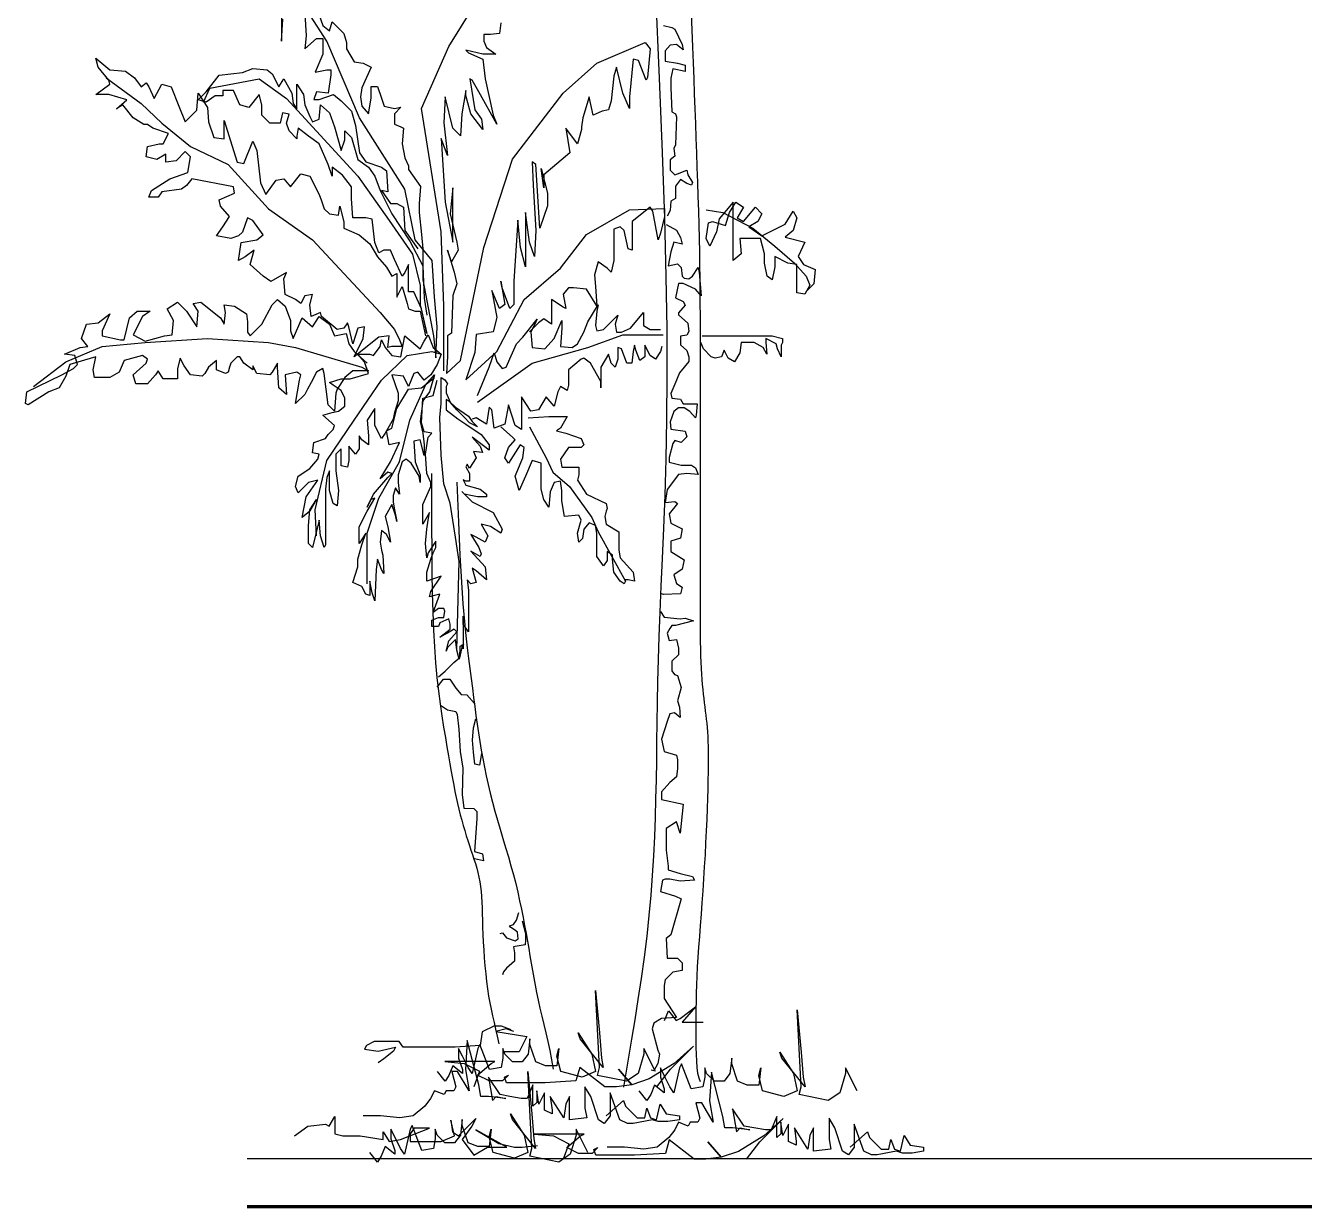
# Model space of a CAD drawing. Header units: metres. Extents: x -109 to 591, y -5 to 592.
# Drawn here: x 563.842 to 566.536, y 6.575 to 9.062 of the extents above; entities that cross this region are included whole.
import ezdxf

# ---------------------------------------------------------------- set-up
doc = ezdxf.new("R2010")
doc.units = ezdxf.units.M
doc.header["$LTSCALE"] = 0.03
doc.layers.add('ARBOLES', color=118, linetype='Continuous')
doc.layers.add('Muro', color=7, linetype='Continuous', lineweight=70)
doc.layers.add('Muro bajo', color=7, linetype='Continuous', lineweight=30)

# ---------------------------------------------------------------- blocks, each defined once
blk = doc.blocks.new('palm1')
at = {"layer": 'ARBOLES', "color": 33}
for points in [[(295.6852, 21.6349), (295.6767, 21.4363), (295.6699, 21.2619), (295.6647, 21.1081), (295.6611, 20.9718), (295.6591, 20.8494), (295.6586, 20.7382), (295.6594, 20.6369), (295.6611, 20.5445), (295.6636, 20.4602), (295.6666, 20.3831), (295.6697, 20.3123), (295.6728, 20.247), (295.6755, 20.1862), (295.6776, 20.1291), (295.6793, 20.0753), (295.6805, 20.0242), (295.6815, 19.9754), (295.6822, 19.9285), (295.6828, 19.8829), (295.6835, 19.8383), (295.6842, 19.7941), (295.6851, 19.7499), (295.6864, 19.7056), (295.688, 19.6611), (295.6902, 19.616), (295.693, 19.5703), (295.6965, 19.5239), (295.7008, 19.4765), (295.706, 19.4281), (295.7122, 19.3787), (295.7191, 19.3289), (295.7265, 19.2797), (295.7341, 19.2321), (295.7415, 19.1869), (295.7486, 19.1451), (295.755, 19.1076), (295.7605, 19.0752)], [(295.6016, 21.5883), (295.6001, 21.548), (295.5986, 21.5092), (295.5973, 21.4717), (295.5959, 21.4352), (295.5947, 21.3996), (295.5934, 21.3646), (295.5922, 21.33), (295.5909, 21.2956), (295.5897, 21.2613), (295.5885, 21.227), (295.5873, 21.193), (295.5862, 21.1592), (295.5852, 21.1259), (295.5843, 21.093), (295.5834, 21.0607), (295.5827, 21.029), (295.5822, 20.9981), (295.5818, 20.9678), (295.5815, 20.938), (295.5813, 20.9084), (295.5812, 20.879), (295.5811, 20.8497), (295.5811, 20.8201), (295.5811, 20.7903), (295.5811, 20.76), (295.5811, 20.7296), (295.5811, 20.6991), (295.5811, 20.6688), (295.5811, 20.6391), (295.5811, 20.61), (295.5811, 20.5818), (295.5811, 20.5548), (295.5811, 20.5291), (295.5811, 20.5046), (295.5811, 20.4811), (295.5811, 20.4585), (295.5811, 20.4366), (295.5811, 20.4152), (295.5811, 20.3941), (295.5811, 20.3733), (295.5811, 20.3524), (295.5811, 20.3316), (295.5811, 20.3109), (295.5811, 20.2903), (295.5811, 20.2698), (295.5811, 20.2495), (295.5811, 20.2295), (295.5811, 20.2097), (295.5811, 20.1903), (295.5811, 20.1712), (295.581, 20.1526), (295.5809, 20.1345), (295.5807, 20.117), (295.5804, 20.1003), (295.58, 20.0842), (295.5795, 20.0691), (295.5788, 20.0548), (295.578, 20.0414), (295.577, 20.0287), (295.576, 20.0168), (295.5749, 20.0054), (295.5737, 19.9946), (295.5725, 19.9842), (295.5713, 19.9742), (295.5701, 19.9646), (295.5689, 19.9551), (295.5677, 19.9457), (295.5666, 19.9362), (295.5656, 19.9266), (295.5646, 19.9167), (295.5638, 19.9065), (295.5631, 19.8957), (295.5626, 19.8844), (295.5622, 19.8722), (295.562, 19.8591), (295.5619, 19.8448), (295.562, 19.8293), (295.5622, 19.8123), (295.5626, 19.7936), (295.5631, 19.7731), (295.5638, 19.7507), (295.5646, 19.7266), (295.5656, 19.701), (295.5668, 19.6744), (295.5681, 19.6468), (295.5695, 19.6188), (295.5712, 19.5904), (295.5729, 19.5621), (295.5748, 19.5341), (295.5768, 19.5065), (295.5789, 19.4794), (295.5809, 19.453), (295.5828, 19.4273), (295.5847, 19.4025), (295.5863, 19.3787), (295.5877, 19.3561), (295.5887, 19.3346), (295.5895, 19.3141), (295.5901, 19.2946), (295.5905, 19.2757), (295.5908, 19.2574), (295.5909, 19.2395), (295.5909, 19.2217), (295.5909, 19.204), (295.5909, 19.1862), (295.5908, 19.1686), (295.5904, 19.1516), (295.5897, 19.1355), (295.5885, 19.1207), (295.5868, 19.1076), (295.5843, 19.0966), (295.5811, 19.0879)], [(295.6669, 21.5592), (295.6471, 21.5548), (295.6405, 21.5504), (295.6229, 21.5152), (295.6207, 21.502), (295.6361, 21.5152), (295.6515, 21.513), (295.6625, 21.4998), (295.6625, 21.4756), (295.6339, 21.4712), (295.6163, 21.4668), (295.6163, 21.4514), (295.6449, 21.458), (295.6471, 21.447), (295.6493, 21.4361), (295.6493, 21.4141), (295.6471, 21.3569), (295.6383, 21.3525), (295.6361, 21.3459), (295.6383, 21.2799), (295.6427, 21.2711), (295.6405, 21.2535), (295.6515, 21.2448), (295.6515, 21.2206), (295.6405, 21.2096), (295.6339, 21.2118), (295.6119, 21.2206), (295.6097, 21.2096), (295.5987, 21.192), (295.6009, 21.1854), (295.6119, 21.1898), (295.6273, 21.1986), (295.6383, 21.1832), (295.6383, 21.1546), (295.6493, 21.148), (295.6515, 21.126), (295.6581, 21.1128)], [(295.6603, 21.0937), (295.6361, 21.0805), (295.6273, 21.0629), (295.6229, 21.0475), (295.6427, 21.0519), (295.6493, 21.03), (295.6559, 20.997), (295.6339, 21.0014), (295.6251, 20.9926), (295.6229, 20.9728), (295.6185, 20.9684), (295.6075, 20.9662), (295.5987, 20.9728), (295.5855, 20.9926), (295.5833, 20.9816), (295.5789, 20.9266), (295.5921, 20.942), (295.6207, 20.9552), (295.6317, 20.9552), (295.6383, 20.9222), (295.6207, 20.9134), (295.6163, 20.9046), (295.6317, 20.887), (295.6317, 20.8826), (295.6097, 20.8628), (295.6075, 20.843), (295.6119, 20.8343), (295.6273, 20.8321), (295.6273, 20.8123), (295.6119, 20.7991), (295.6075, 20.7837), (295.6075, 20.7727), (295.6295, 20.7463), (295.6405, 20.7199), (295.6493, 20.6979), (295.6471, 20.6869), (295.6273, 20.6847), (295.6207, 20.6737), (295.6119, 20.6737), (295.5877, 20.6737), (295.5899, 20.6473), (295.5921, 20.6408), (295.6053, 20.6561), (295.6185, 20.6649), (295.6317, 20.6649), (295.6427, 20.6561), (295.6515, 20.632), (295.6493, 20.6144), (295.6163, 20.61), (295.6119, 20.5968), (295.6251, 20.5836), (295.6405, 20.588), (295.6449, 20.5814), (295.6537, 20.5484), (295.6537, 20.5374), (295.6251, 20.5308), (295.6009, 20.5308), (295.5921, 20.5242), (295.5855, 20.5088), (295.6119, 20.511), (295.6317, 20.5088), (295.6581, 20.4736), (295.6625, 20.4429), (295.6405, 20.4451), (295.6339, 20.4407), (295.6537, 20.4165), (295.6493, 20.3945), (295.6229, 20.3813), (295.6273, 20.3593), (295.6493, 20.3527), (295.6493, 20.3285), (295.6185, 20.3087), (295.6229, 20.2867), (295.6427, 20.2735), (295.6361, 20.2538), (295.6229, 20.245), (295.6273, 20.2296), (295.6669, 20.2274), (295.6713, 20.2296)], [(296.2095, 20.5106), (296.2095, 20.4467), (296.2094, 20.387), (296.2091, 20.3314), (296.2087, 20.2796), (296.2079, 20.2314), (296.2067, 20.1864), (296.2051, 20.1444), (296.2029, 20.1051), (296.2002, 20.0682), (296.197, 20.0338), (296.1933, 20.0016), (296.1894, 19.9716), (296.1854, 19.9436), (296.1813, 19.9176), (296.1773, 19.8935), (296.1735, 19.8712), (296.17, 19.8506), (296.1667, 19.8314), (296.1636, 19.8136), (296.1606, 19.797), (296.1577, 19.7814), (296.1549, 19.7666), (296.1519, 19.7524), (296.1489, 19.7387), (296.1458, 19.7254), (296.1425, 19.7124), (296.1391, 19.6996), (296.1357, 19.6872), (296.1321, 19.6751), (296.1285, 19.6633), (296.1248, 19.6518), (296.1211, 19.6406), (296.1175, 19.6297), (296.1138, 19.6191), (296.1103, 19.6085), (296.107, 19.5981), (296.1039, 19.5877), (296.1011, 19.5771), (296.0986, 19.5665), (296.0966, 19.5556), (296.095, 19.5444), (296.0937, 19.5328), (296.0928, 19.5207), (296.0921, 19.508), (296.0915, 19.4946), (296.0911, 19.4804), (296.0906, 19.4653), (296.09, 19.4493), (296.0893, 19.4322), (296.0885, 19.4144), (296.0874, 19.3959), (296.0861, 19.3772), (296.0846, 19.3585), (296.0829, 19.3399), (296.0809, 19.3219), (296.0786, 19.3046), (296.076, 19.2881), (296.0731, 19.2724), (296.07, 19.2571), (296.0667, 19.2419), (296.0633, 19.2265), (296.0597, 19.2106), (296.0561, 19.1939), (296.0524, 19.1762)], [(296.1506, 20.491), (296.1469, 20.397), (296.1432, 20.3197), (296.1396, 20.2566), (296.1361, 20.2057), (296.1326, 20.1647), (296.1292, 20.1312), (296.1259, 20.1031), (296.1228, 20.0781), (296.1198, 20.0543), (296.1169, 20.0312), (296.1141, 20.0088), (296.1113, 19.987), (296.1085, 19.9657), (296.1057, 19.9448), (296.1029, 19.9242), (296.0999, 19.9039), (296.0967, 19.8837), (296.0934, 19.8637), (296.0898, 19.8436), (296.0859, 19.8236), (296.0818, 19.8034), (296.0773, 19.7832), (296.0724, 19.7627), (296.0671, 19.742), (296.0614, 19.721), (296.0553, 19.6998), (296.049, 19.6784), (296.0426, 19.657), (296.0362, 19.6355), (296.0298, 19.6141), (296.0238, 19.5929), (296.018, 19.5719), (296.0127, 19.5512), (296.0079, 19.5309), (296.0034, 19.5109), (295.9992, 19.4912), (295.9954, 19.4719), (295.9918, 19.453), (295.9885, 19.4346), (295.9853, 19.4166), (295.9823, 19.399), (295.9794, 19.3818), (295.9765, 19.3647), (295.9735, 19.3478), (295.9705, 19.3308), (295.9672, 19.3137), (295.9637, 19.2962), (295.9599, 19.2784), (295.9558, 19.26), (295.9513, 19.2411), (295.9467, 19.2217), (295.942, 19.2018), (295.9374, 19.1814), (295.9329, 19.1605), (295.9287, 19.1392), (295.9248, 19.1173)], [(295.6736, 20.188), (295.6648, 20.1749), (295.6274, 20.1705), (295.6164, 20.1727), (295.5966, 20.1661), (295.6384, 20.1551), (295.6472, 20.1551), (295.6516, 20.1485), (295.6582, 20.1375), (295.6538, 20.1199), (295.6362, 20.1221), (295.6318, 20.1023), (295.6318, 20.0869), (295.6472, 20.0715), (295.6472, 20.0495), (295.6406, 20.0407), (295.634, 20.0385), (295.6252, 20.0099), (295.634, 19.9792), (295.6296, 19.9638), (295.6274, 19.9396), (295.6406, 19.9506), (295.6516, 19.9484), (295.6582, 19.9308), (295.6714, 19.889), (295.6648, 19.8604), (295.6362, 19.8516), (295.634, 19.8406), (295.634, 19.8208), (295.6362, 19.801), (295.6516, 19.7879), (295.6714, 19.7659), (295.6714, 19.7593), (295.6714, 19.7483), (295.6208, 19.7373), (295.6274, 19.6691), (295.6362, 19.6955), (295.6604, 19.6801), (295.6604, 19.6295), (295.656, 19.5922), (295.656, 19.5834), (295.6274, 19.5746), (295.5988, 19.568), (295.5944, 19.5592), (295.6274, 19.557), (295.6516, 19.5614), (295.6626, 19.5614), (295.6692, 19.5592), (295.6736, 19.5328), (295.6384, 19.5218), (295.6252, 19.5152), (295.6494, 19.4316), (295.6604, 19.4228), (295.6582, 19.3767), (295.634, 19.3767), (295.623, 19.3657), (295.623, 19.3481), (295.645, 19.3437), (295.6626, 19.3261), (295.6648, 19.3129), (295.6648, 19.2821), (295.6362, 19.2381), (295.6714, 19.2359), (295.689, 19.2249), (295.6934, 19.2117), (295.6802, 19.1612), (295.6758, 19.1524), (295.6802, 19.1304), (295.689, 19.1128), (295.6956, 19.115)], [(296.1932, 20.0353), (296.1779, 20.0483), (296.1578, 20.0683), (296.1436, 20.0801), (296.1425, 20.1072), (296.133, 20.1119)], [(296.1967, 20.0106), (296.1814, 20.0294), (296.1672, 20.0294), (296.1531, 20.0082), (296.1401, 19.9941), (296.1271, 19.9929), (296.1094, 19.9728)], [(296.1884, 19.9685), (296.1719, 19.9578), (296.1531, 19.9543), (296.1495, 19.9472), (296.146, 19.913), (296.1424, 19.86), (296.1365, 19.8211), (296.1377, 19.7598), (296.1342, 19.728), (296.1106, 19.7268), (296.1035, 19.7197), (296.1035, 19.7032), (296.1094, 19.6266), (296.0905, 19.6207), (296.0882, 19.6042), (296.1094, 19.6089)], [(296.0929, 19.8553), (296.0976, 19.8282), (296.1082, 19.8305), (296.1118, 19.8588), (296.1141, 19.8871), (296.1118, 19.9154), (296.1059, 19.9366)], [(295.9976, 19.4642), (295.9897, 19.4341), (295.9897, 19.4191), (295.9906, 19.4076), (296.0136, 19.4041), (296.018, 19.4032), (296.0153, 19.389), (296.0153, 19.3696), (296.0339, 19.3537), (296.041, 19.3448), (296.0436, 19.3378)], [(296.0489, 19.4341), (296.0436, 19.4359), (296.0374, 19.4279), (296.0339, 19.4244), (296.0136, 19.4173), (296.0065, 19.4218), (296.0082, 19.4377), (296.0153, 19.443), (296.0242, 19.4483), (296.0268, 19.4527), (296.018, 19.4554), (296.0109, 19.466), (296.0056, 19.4836)]]:
    blk.add_lwpolyline(points, dxfattribs=at)
at = {"layer": 'ARBOLES', "color": 104}
for points in [[(296.1811, 20.7512), (296.1811, 20.9031), (296.1872, 21.0762), (296.2328, 21.3647), (296.1689, 21.5105), (296.0839, 21.6472)], [(296.0474, 21.5652), (296.0504, 21.5409), (296.0717, 21.5379), (296.0869, 21.5379), (296.0869, 21.5227), (296.0808, 21.5075), (296.0595, 21.4923), (296.0899, 21.4923), (296.1294, 21.5014), (296.1234, 21.4953), (296.0899, 21.4802), (296.0839, 21.4346), (296.0656, 21.3496), (296.0565, 21.3283), (296.099, 21.4042), (296.1142, 21.4316), (296.1203, 21.4346), (296.1082, 21.3617), (296.093, 21.3404), (296.0899, 21.3162), (296.1173, 21.3526), (296.1294, 21.3951), (296.1294, 21.4073), (296.1386, 21.3526), (296.1416, 21.301), (296.1598, 21.3192), (296.1781, 21.3921), (296.1811, 21.3313), (296.172, 21.2554), (296.1872, 21.2949), (296.1781, 21.1461), (296.1598, 21.0519), (296.1598, 21.1157), (296.1598, 21.1795), (296.1659, 21.1187), (296.1507, 21.0519), (296.1477, 21.0337), (296.1629, 21.0064), (296.172, 21.0337), (296.1568, 20.9821), (296.1507, 20.9547), (296.1598, 20.9274), (296.1629, 20.8393), (296.172, 20.8332), (296.172, 20.7847), (296.175, 20.7452), (296.1416, 20.7755), (296.0869, 21.0398), (296.02, 21.2463), (295.9015, 21.4012), (295.8225, 21.471), (295.71, 21.5196), (295.6979, 21.5045), (295.704, 21.4376), (295.707, 21.4316), (295.7252, 21.4771), (295.7374, 21.4802), (295.7465, 21.3921), (295.7465, 21.3647), (295.7617, 21.4012), (295.7769, 21.4619), (295.783, 21.4407), (295.7891, 21.383), (295.7951, 21.3617), (295.8103, 21.3587), (295.8316, 21.3496), (295.8407, 21.3921), (295.8559, 21.3435), (295.859, 21.3222), (295.859, 21.3162), (295.8681, 21.2827), (295.8954, 21.3192), (295.8863, 21.2615), (295.9471, 21.2099), (295.9471, 21.1795), (295.9532, 21.225), (295.938, 21.1673), (295.938, 21.137), (295.9562, 21.0853), (295.9653, 21.2341), (295.9744, 21.2402), (295.9714, 21.1856), (295.9653, 21.0793), (295.9684, 21.0185), (295.9805, 21.0519), (295.9896, 21.1218), (295.9896, 21.061), (295.9896, 21.0064), (295.9896, 20.9942), (296.0018, 21.0398), (296.0079, 21.1036), (296.017, 20.9608), (296.017, 20.9213), (296.017, 20.9061), (296.0261, 20.897), (296.0443, 20.9456), (296.0474, 20.9608), (296.0383, 20.9061), (296.0504, 20.897), (296.0687, 20.9395), (296.0565, 20.8758), (296.0656, 20.8424), (296.1051, 20.8363), (296.1082, 20.7938), (296.1294, 20.73), (296.0565, 20.7968), (295.9927, 20.9183), (295.9076, 20.9912), (295.8468, 21.0701), (295.7465, 21.1278), (295.6645, 21.1309), (295.6645, 21.1127), (295.6736, 21.0732), (295.6796, 21.058), (295.6918, 21.1248), (295.6979, 21.1339), (295.7404, 21.1005), (295.7404, 21.058), (295.7404, 21.0337), (295.7495, 21.0367), (295.7587, 21.0793), (295.7678, 21.0884), (295.783, 21.0823), (295.783, 21.0094), (295.7891, 20.9821), (295.7982, 20.9912), (295.8194, 21.0064), (295.8286, 20.976), (295.8255, 20.9487), (295.8225, 20.9031), (295.8468, 20.9426), (295.8772, 20.9456), (295.8893, 20.9456), (295.9015, 20.9304), (295.8954, 20.897), (295.9015, 20.9001), (295.9289, 20.9183), (295.9289, 20.8727), (295.9289, 20.8606), (295.9471, 20.8727), (295.9592, 20.8636), (295.9805, 20.8424)]]:
    blk.add_lwpolyline(points, dxfattribs=at)
at = {"layer": 'ARBOLES', "color": 126}
for points in [[(296.4729, 21.5834), (296.4637, 21.5591), (296.4485, 21.547), (296.4425, 21.5682), (296.4151, 21.5409), (296.409, 21.5196), (296.409, 21.5045), (296.3908, 21.4741), (296.3695, 21.471), (296.3513, 21.4619), (296.3726, 21.4133), (296.3756, 21.3921), (296.3726, 21.3708), (296.3574, 21.3526), (296.3513, 21.389), (296.3513, 21.4164), (296.3361, 21.4164), (296.327, 21.389), (296.3209, 21.3708), (296.2966, 21.3647), (296.2814, 21.3678), (296.2966, 21.3526), (296.2966, 21.3283), (296.2814, 21.3222), (296.2753, 21.3192), (296.2784, 21.2827), (296.2723, 21.2493), (296.2632, 21.2311), (296.2632, 21.222), (296.2358, 21.1825), (296.2388, 21.143), (296.2388, 21.1218), (296.2328, 21.0701), (296.2297, 21.0367), (296.2297, 20.9638), (296.2054, 20.8332), (296.1993, 20.7816), (296.1963, 20.8545), (296.2024, 20.9244), (296.2085, 21.0094), (296.248, 21.058), (296.2723, 21.1764), (296.3786, 21.3435), (296.4546, 21.5227), (296.5002, 21.5925)], [(296.561, 21.5956), (296.561, 21.5227), (296.558, 21.5743)], [(296.5063, 21.5865), (296.5033, 21.5348), (296.5063, 21.5045), (296.4789, 21.5287), (296.4637, 21.5287), (296.4637, 21.4923), (296.482, 21.4498), (296.4546, 21.4559), (296.4455, 21.4559), (296.4455, 21.4437), (296.4516, 21.4012), (296.4789, 21.4042), (296.485, 21.386), (296.4729, 21.386), (296.4394, 21.3982), (296.4212, 21.383), (296.3969, 21.3587), (296.3878, 21.3253), (296.3786, 21.2615), (296.3635, 21.2402), (296.327, 21.2281), (296.3148, 21.219), (296.3118, 21.1704), (296.327, 21.1734), (296.3057, 21.143), (296.2905, 21.143), (296.2753, 21.1339), (296.2723, 21.0793), (296.2419, 21.0367)], [(297.1416, 20.7144), (297.0656, 20.7721), (296.9805, 20.8085), (296.8802, 20.8176), (296.7343, 20.8267), (296.5915, 20.8176), (296.5277, 20.8055), (296.3727, 20.7599), (296.3575, 20.7508), (296.3818, 20.7508), (296.3939, 20.7508), (296.4122, 20.7356), (296.4304, 20.7083), (296.4334, 20.6992), (296.4365, 20.6566), (296.4517, 20.6718), (296.4608, 20.7447), (296.4638, 20.7569), (296.479, 20.7478), (296.4912, 20.7235), (296.5003, 20.7083), (296.5064, 20.6961), (296.5277, 20.6749), (296.5185, 20.7295), (296.5155, 20.7417), (296.5246, 20.7478), (296.552, 20.7417), (296.5489, 20.6961), (296.5672, 20.7113), (296.5702, 20.7599), (296.5702, 20.769), (296.5824, 20.7478), (296.5884, 20.7417), (296.6188, 20.7447), (296.628, 20.7629), (296.628, 20.7538), (296.6492, 20.769), (296.6583, 20.7842), (296.6644, 20.7842), (296.6796, 20.769), (296.6827, 20.7599), (296.6857, 20.7478), (296.6918, 20.7447), (296.713, 20.7538), (296.713, 20.7751), (296.7313, 20.7599), (296.7404, 20.7447), (296.7465, 20.7387), (296.7738, 20.7417), (296.789, 20.7629), (296.7981, 20.7812), (296.8042, 20.7569), (296.8042, 20.7326), (296.8194, 20.7326), (296.8377, 20.7326), (296.8498, 20.7508), (296.8559, 20.7417), (296.8741, 20.7204), (296.9015, 20.7204), (296.9076, 20.7417), (296.8772, 20.769), (296.8741, 20.7781), (296.8863, 20.7872), (296.9288, 20.7751), (296.941, 20.7478), (296.9623, 20.7356), (296.9987, 20.7356), (297.0018, 20.7538), (296.9957, 20.7842), (297.0565, 20.766), (297.0656, 20.7387), (297.0808, 20.7113), (297.1051, 20.7022), (297.1537, 20.6718), (297.1598, 20.6749), (297.1568, 20.7022), (297.0747, 20.7417), (297.0474, 20.7569), (297.0382, 20.766), (297.0443, 20.7872), (297.0686, 20.7903), (297.0322, 20.8055), (297.0139, 20.8085), (297.0291, 20.8267), (297.017, 20.8601), (296.9896, 20.8632), (296.9623, 20.8844), (296.9805, 20.845), (296.9805, 20.8328), (296.9379, 20.8237), (296.9288, 20.8237), (296.9167, 20.8753), (296.8984, 20.8905), (296.868, 20.8905), (296.8863, 20.8784), (296.9076, 20.8358), (296.8802, 20.8207), (296.8346, 20.8328), (296.8164, 20.8358), (296.8133, 20.8692), (296.8285, 20.8966), (296.8042, 20.9118), (296.7829, 20.8905), (296.7586, 20.8541), (296.7556, 20.8905), (296.7678, 20.9087), (296.7495, 20.9118), (296.7039, 20.8753), (296.6948, 20.8601), (296.6918, 20.8875), (296.6948, 20.9057), (296.6705, 20.9027), (296.6431, 20.8844), (296.6401, 20.8662), (296.6401, 20.8419), (296.634, 20.8328), (296.6067, 20.8601), (296.5824, 20.9057), (296.5702, 20.9178), (296.552, 20.9027), (296.5398, 20.8692), (296.5398, 20.845), (296.5337, 20.8267), (296.5125, 20.8753), (296.4882, 20.8541), (296.473, 20.8784), (296.4486, 20.8601), (296.4365, 20.8328), (296.4091, 20.8389), (296.4031, 20.8146), (296.3909, 20.7964), (296.3605, 20.769)], [(295.9837, 20.6415), (295.935, 20.6445), (295.8925, 20.6445), (295.9077, 20.6172), (295.9168, 20.6111), (295.8955, 20.605), (295.8591, 20.5929), (295.853, 20.5777), (295.8591, 20.5716), (295.8894, 20.5716), (295.9077, 20.5443), (295.9046, 20.5261), (295.8651, 20.5261), (295.8651, 20.5078), (295.8682, 20.4957), (295.8469, 20.4623), (295.8013, 20.441), (295.7983, 20.4289), (295.8013, 20.4228), (295.8043, 20.4106), (295.8013, 20.3924), (295.7709, 20.3742), (295.7709, 20.3529), (295.7709, 20.3317), (295.7679, 20.3135), (295.7375, 20.28), (295.7344, 20.2588), (295.7496, 20.2618), (295.7588, 20.2618)]]:
    blk.add_lwpolyline(points, dxfattribs=at)
at = {"layer": 'ARBOLES', "color": 108}
for points in [[(296.9714, 21.4372), (296.8893, 21.3764), (296.8407, 21.3309), (296.7738, 21.2762), (296.6857, 21.2337), (296.5915, 21.1304), (296.4882, 21.0575), (296.3301, 20.8875), (296.2967, 20.848), (296.2845, 20.8237), (296.2785, 20.8085), (296.2906, 20.8085), (296.3028, 20.8085), (296.3119, 20.8055), (296.3088, 20.8328), (296.3332, 20.8298), (296.3909, 20.7842), (296.3696, 20.8267), (296.3666, 20.8541), (296.3818, 20.851), (296.3939, 20.8146), (296.4031, 20.8541), (296.4061, 20.8632), (296.4152, 20.851), (296.4304, 20.848), (296.4669, 20.8784), (296.4699, 20.8875), (296.4912, 20.8784), (296.4942, 20.9057), (296.4882, 20.93), (296.5064, 20.927), (296.5155, 20.9087), (296.5277, 20.9178), (296.552, 20.93), (296.555, 20.9664), (296.5489, 20.9816), (296.5854, 20.9604), (296.6036, 20.9725), (296.634, 20.9998), (296.6249, 21.0333), (296.6462, 21.0181), (296.6614, 21.009), (296.6553, 21.0515), (296.6188, 21.0575), (296.6036, 21.0697), (296.628, 21.1031), (296.6401, 21.1092), (296.6523, 21.0758), (296.6614, 21.0667), (296.6796, 21.0606), (296.713, 21.0667), (296.6979, 21.0879), (296.6827, 21.1122), (296.7039, 21.1365), (296.707, 21.1517), (296.6705, 21.1669), (296.6735, 21.1821), (296.7708, 21.2003), (296.7829, 21.1851), (296.7951, 21.176), (296.8407, 21.1699), (296.8498, 21.1578), (296.8711, 21.1578), (296.865, 21.173), (296.8225, 21.2003), (296.7799, 21.2155), (296.7738, 21.2519), (296.786, 21.2641), (296.8073, 21.2428), (296.8316, 21.2398), (296.8316, 21.258), (296.8528, 21.2459), (296.8772, 21.2519), (296.8741, 21.2762), (296.8468, 21.2823), (296.8377, 21.2823), (296.8255, 21.3066), (296.862, 21.3187), (296.8741, 21.3279), (296.8832, 21.3279), (296.9076, 21.343), (296.9319, 21.3734), (296.9471, 21.3643), (296.9227, 21.3856), (296.9653, 21.3977), (296.9957, 21.3977), (296.9623, 21.422), (296.9653, 21.4311), (296.9896, 21.4615), (296.9957, 21.4827), (296.9623, 21.4554), (296.9258, 21.4524), (296.9045, 21.4372), (296.8893, 21.4159), (296.8772, 21.425), (296.8711, 21.4159), (296.8589, 21.3886), (296.8407, 21.422), (296.8194, 21.4159), (296.8012, 21.3704), (296.786, 21.3339), (296.7586, 21.3613), (296.7556, 21.4007), (296.7343, 21.3673), (296.7313, 21.3339), (296.7191, 21.2975), (296.6948, 21.2944), (296.6948, 21.337), (296.6735, 21.2671), (296.6644, 21.2398), (296.6492, 21.2367), (296.628, 21.2884), (296.6188, 21.2671), (296.6097, 21.1912), (296.5976, 21.1638), (296.5732, 21.1973), (296.555, 21.2003), (296.5398, 21.1821), (296.5155, 21.2124), (296.4942, 21.2064), (296.473, 21.1638), (296.4669, 21.1487), (296.4608, 21.1304), (296.4486, 21.1183), (296.4274, 21.1153), (296.4243, 21.1365), (296.4152, 21.1001), (296.4152, 21.0849), (296.3787, 21.0697), (296.3544, 21.0484), (296.3362, 21.0181), (296.3149, 20.9938), (296.3028, 20.9725), (296.2906, 20.9786), (296.2906, 20.9239), (296.2785, 20.9482), (296.2663, 20.9087), (296.2633, 20.8966), (296.2481, 20.8905), (296.2359, 20.8905), (296.2237, 20.8328)], [(295.5672, 21.1278), (295.5277, 21.1218), (295.4578, 21.0853), (295.4061, 21.0428), (295.3605, 21.0033), (295.3332, 20.973), (295.3241, 20.9517), (295.3362, 20.9304), (295.3545, 20.9335), (295.3545, 21.0003), (295.3757, 21.0033), (295.4061, 21.0185), (295.4061, 20.9942), (295.4122, 20.9638), (295.4244, 20.973), (295.4304, 21.0033), (295.4304, 21.0246), (295.4396, 21.061), (295.4882, 21.061), (295.4851, 21.0246), (295.5034, 21.0094), (295.5034, 21.0853), (295.5034, 21.1461), (295.5368, 21.1066), (295.5429, 21.0762), (295.5581, 21.0428), (295.5672, 21.061), (295.5611, 21.0975), (295.552, 21.1005), (295.5216, 21.0914), (295.5125, 21.1218), (295.4973, 21.1461), (295.4791, 21.1339), (295.4943, 21.1096), (295.4791, 21.1005), (295.4517, 21.1339), (295.4365, 21.1187), (295.4456, 21.1005), (295.4669, 21.0884), (295.4365, 21.0671), (295.3818, 21.0944), (295.3636, 21.1248), (295.3545, 21.1096), (295.3636, 21.0793), (295.3818, 21.0641), (295.3362, 21.0519), (295.3514, 21.0185), (295.3393, 21.0003), (295.3119, 20.9881), (295.315, 20.9547), (295.3301, 20.9395)], [(296.1508, 20.098), (296.1447, 20.3046), (296.1538, 20.3623), (296.166, 20.4412), (296.1812, 20.4868), (296.1873, 20.5536), (296.1903, 20.6417), (296.1873, 20.6751), (296.1873, 20.7358), (296.1782, 20.7298), (296.1721, 20.7207), (296.1751, 20.7146), (296.1751, 20.6994), (296.166, 20.6781), (296.1538, 20.666), (296.1234, 20.6447), (296.1143, 20.6326), (296.1022, 20.6204), (296.1204, 20.6295), (296.1326, 20.6417), (296.1508, 20.6599), (296.166, 20.6781), (296.1751, 20.6842), (296.1751, 20.6599), (296.1478, 20.6387), (296.1295, 20.6265), (296.0931, 20.6022), (296.0748, 20.5779), (296.0748, 20.5658), (296.1143, 20.5961), (296.0961, 20.5749), (296.09, 20.5597), (296.1113, 20.5627), (296.1052, 20.5475), (296.1204, 20.5232), (296.1265, 20.5324), (296.1295, 20.5263), (296.1204, 20.5111), (296.1204, 20.4929), (296.1295, 20.4929), (296.1356, 20.4959), (296.1295, 20.4838), (296.0961, 20.4746), (296.0809, 20.4625), (296.0809, 20.4564), (296.1022, 20.4564), (296.1174, 20.4595), (296.1326, 20.4625), (296.1386, 20.4686), (296.1143, 20.4443), (296.0657, 20.42), (296.0444, 20.3805), (296.0475, 20.3714), (296.0718, 20.3866), (296.0931, 20.3926), (296.0779, 20.3653), (296.0839, 20.3501), (296.1052, 20.3623), (296.1174, 20.3683), (296.0991, 20.338), (296.0931, 20.3228), (296.0961, 20.3167), (296.1174, 20.3289), (296.0839, 20.2924), (296.0809, 20.262), (296.1052, 20.2833), (296.1143, 20.2894), (296.1052, 20.256), (296.1174, 20.2529), (296.1265, 20.262), (296.1234, 20.2378), (296.1234, 20.1861), (296.1234, 20.1649), (296.1234, 20.1406), (296.1356, 20.1586), (296.1356, 20.1768), (296.1356, 20.1434), (296.1356, 20.1009), (296.1387, 20.11), (296.1387, 20.1039), (296.1447, 20.0766), (296.1508, 20.0978), (296.1538, 20.1221), (296.1721, 20.1039), (296.1751, 20.0948), (296.169, 20.1191), (296.1508, 20.1403), (296.1569, 20.1464), (296.1721, 20.1373), (296.1903, 20.1282), (296.166, 20.1464), (296.166, 20.1586), (296.169, 20.1707), (296.1903, 20.1616), (296.1934, 20.1525), (296.2086, 20.1525), (296.2086, 20.1677), (296.1934, 20.1737), (296.1812, 20.1737), (296.1782, 20.1889), (296.1812, 20.195), (296.1934, 20.195), (296.2055, 20.1859), (296.1903, 20.2284), (296.2025, 20.2254), (296.2146, 20.2223), (296.2116, 20.2345), (296.1873, 20.2709), (296.2207, 20.2588), (296.2207, 20.28), (296.2116, 20.3104), (296.2055, 20.3256), (296.1994, 20.3378), (296.1994, 20.3529), (296.2177, 20.3256), (296.2207, 20.3135), (296.2237, 20.3469), (296.2207, 20.3803), (296.2177, 20.4015), (296.2146, 20.4198), (296.2298, 20.3924), (296.2298, 20.438), (296.2116, 20.4805), (296.2116, 20.4896), (296.2207, 20.5109), (296.2237, 20.5564), (296.2177, 20.5959), (296.2086, 20.605), (296.2268, 20.6081), (296.2329, 20.6293), (296.2298, 20.687), (296.2055, 20.6931), (296.1964, 20.7295)], [(295.6858, 19.1115), (295.7129, 19.1657), (295.7129, 19.1521), (295.7264, 19.107), (295.7535, 19.0889), (295.8212, 19.1025), (295.8167, 19.1205), (295.8258, 19.301), (295.8167, 19.2018), (295.8122, 19.1431), (295.8077, 19.1205), (295.8619, 19.1882), (295.8664, 19.2018), (295.8348, 19.1521), (295.8258, 19.1115), (295.8574, 19.098), (295.907, 19.1115), (295.9161, 19.1476), (295.9116, 19.1657), (295.9161, 19.125), (295.9432, 19.125), (295.9657, 19.1341), (295.9793, 19.1747), (295.9793, 19.1882), (295.9838, 19.1521), (295.9973, 19.1341), (296.0199, 19.1341), (296.038, 19.1521), (296.0425, 19.1657), (296.0425, 19.1431), (296.047, 19.1205), (296.0741, 19.116), (296.0967, 19.1747), (296.1012, 19.1657), (296.1148, 19.107), (296.1238, 19.1205), (296.1373, 19.1476), (296.1464, 19.1657), (296.1464, 19.1431), (296.1373, 19.116), (296.1373, 19.107), (296.1599, 19.125), (296.1689, 19.1025), (296.178, 19.0889), (296.196, 19.1115)], [(295.2135, 19.0663), (295.2406, 19.1204), (295.2406, 19.1069), (295.2542, 19.0618), (295.2813, 19.0437), (295.349, 19.0573), (295.3445, 19.0753), (295.3535, 19.2558), (295.3445, 19.1566), (295.34, 19.0979), (295.3355, 19.0753), (295.3897, 19.143), (295.3942, 19.1566), (295.3626, 19.1069), (295.3535, 19.0663), (295.3851, 19.0528), (295.4348, 19.0663), (295.4438, 19.1024), (295.4393, 19.1204), (295.4438, 19.0798), (295.4709, 19.0798), (295.4935, 19.0889), (295.5071, 19.1295), (295.5071, 19.143), (295.5116, 19.1069), (295.5251, 19.0889), (295.5477, 19.0889), (295.5658, 19.1069), (295.5703, 19.1204), (295.5703, 19.0979), (295.5748, 19.0753), (295.6019, 19.0708), (295.6245, 19.1295), (295.629, 19.1204), (295.6425, 19.0618), (295.6516, 19.0753), (295.6651, 19.1024), (295.6741, 19.1204), (295.6741, 19.0979), (295.6651, 19.0708), (295.6651, 19.0618), (295.6877, 19.0798), (295.6967, 19.0573), (295.7058, 19.0437), (295.7238, 19.0663)], [(295.8441, 18.9222), (295.8712, 18.9763), (295.8712, 18.9628), (295.8848, 18.9177), (295.9119, 18.8996), (295.9796, 18.9132), (295.9751, 18.9312), (295.9841, 19.1117), (295.9751, 19.0124), (295.9706, 18.9538), (295.966, 18.9312), (296.0202, 18.9989), (296.0247, 19.0124), (295.9931, 18.9628), (295.9841, 18.9222), (296.0157, 18.9086), (296.0654, 18.9222), (296.0744, 18.9583), (296.0699, 18.9763), (296.0744, 18.9357), (296.1015, 18.9357), (296.1241, 18.9447), (296.1376, 18.9854), (296.1376, 18.9989), (296.1422, 18.9628), (296.1557, 18.9447), (296.1783, 18.9447), (296.1963, 18.9628), (296.2009, 18.9763), (296.2009, 18.9538), (296.2054, 18.9312), (296.2325, 18.9267), (296.255, 18.9854), (296.2596, 18.9763), (296.2731, 18.9177), (296.2821, 18.9312), (296.2957, 18.9583), (296.3047, 18.9763), (296.3047, 18.9538), (296.2957, 18.9267), (296.2957, 18.9177), (296.3183, 18.9357), (296.3273, 18.9132), (296.3363, 18.8996), (296.3544, 18.9222)]]:
    blk.add_lwpolyline(points, dxfattribs=at)
at = {"layer": 'ARBOLES', "color": 72}
for points in [[(296.7434, 21.3795), (296.7282, 21.4129), (296.6128, 21.4342), (296.5489, 21.3886), (296.3818, 21.2064), (296.3088, 21.1031), (296.2541, 21.0241), (296.2359, 20.9512), (296.2359, 20.9057), (296.2207, 20.8389), (296.2329, 20.8966), (296.2511, 20.9361), (296.2633, 20.9361), (296.2633, 20.9877), (296.2633, 20.9998), (296.2724, 20.9816), (296.2785, 20.9725), (296.2967, 21.012), (296.3058, 21.0333), (296.321, 21.0333), (296.3332, 21.0272), (296.3423, 21.0515), (296.3484, 21.1061), (296.3635, 21.1092), (296.3939, 21.1092), (296.397, 21.1547), (296.397, 21.1821), (296.4183, 21.2094), (296.4426, 21.2276), (296.4426, 21.2064), (296.4517, 21.2337), (296.473, 21.2823), (296.4973, 21.3005), (296.5216, 21.3187), (296.5246, 21.3005), (296.5246, 21.2944), (296.5429, 21.3127), (296.5489, 21.3309), (296.5429, 21.3521), (296.5581, 21.3552), (296.5641, 21.3309), (296.5884, 21.3309), (296.6067, 21.3491), (296.6067, 21.3734), (296.6128, 21.3977), (296.6371, 21.3673), (296.6583, 21.3734), (296.6735, 21.4068), (296.6979, 21.4068), (296.6979, 21.3947), (296.7039, 21.3947), (296.7161, 21.3947), (296.7374, 21.3795), (296.7556, 21.3856), (296.7374, 21.4038), (296.707, 21.4433), (296.6523, 21.4493), (296.628, 21.4584), (296.5945, 21.4554), (296.5824, 21.4463), (296.5672, 21.4159), (296.555, 21.4342), (296.5368, 21.4007), (296.5337, 21.3764), (296.5246, 21.3643), (296.5246, 21.3947), (296.5246, 21.422), (296.5094, 21.3977), (296.5064, 21.3734), (296.4942, 21.3461), (296.4882, 21.3339), (296.473, 21.34), (296.4699, 21.3734), (296.4486, 21.3552), (296.4365, 21.3218), (296.4213, 21.2671), (296.4122, 21.2914), (296.4122, 21.3127), (296.397, 21.2975), (296.3818, 21.2459), (296.3575, 21.2276), (296.3423, 21.2064), (296.3301, 21.173), (296.3028, 21.1183), (296.2602, 21.0545), (296.2298, 20.9968), (296.2268, 20.9209), (296.2207, 20.8814)], [(296.3605, 20.2527), (296.3605, 20.3712), (296.3332, 20.4532), (296.2845, 20.5382), (296.2602, 20.6354), (296.2237, 20.7174), (296.2025, 20.7417), (296.2146, 20.7022), (296.2298, 20.6809), (296.2359, 20.6324), (296.2298, 20.605), (296.2268, 20.5777), (296.2268, 20.5534), (296.2359, 20.5898), (296.2511, 20.5868), (296.2481, 20.5382), (296.2359, 20.5078), (296.2359, 20.4896), (296.2389, 20.5048), (296.2572, 20.5352), (296.2693, 20.5443), (296.2785, 20.5382), (296.2876, 20.5078), (296.2876, 20.4896), (296.2845, 20.4623), (296.2936, 20.4775), (296.2997, 20.4592), (296.2997, 20.444), (296.2967, 20.4258), (296.2906, 20.3985), (296.2936, 20.4137), (296.3028, 20.438), (296.318, 20.4106), (296.3119, 20.3863), (296.3058, 20.3499), (296.3149, 20.3681), (296.3271, 20.3772), (296.3301, 20.3499), (296.3271, 20.3317), (296.324, 20.3195), (296.321, 20.277), (296.3271, 20.2861), (296.3362, 20.3104), (296.3392, 20.2861), (296.3423, 20.2132), (296.3484, 20.2315), (296.3544, 20.2588), (296.3544, 20.2254), (296.3635, 20.2284), (296.3727, 20.2466), (296.3939, 20.2557), (296.3818, 20.2922), (296.3818, 20.3104), (296.3727, 20.3438), (296.3635, 20.3712), (296.3635, 20.3712), (296.3787, 20.3469), (296.3787, 20.3863), (296.3605, 20.4228), (296.3423, 20.4532), (296.3514, 20.4501), (296.3605, 20.4319), (296.3453, 20.4623), (296.3119, 20.5018), (296.3028, 20.5109), (296.3119, 20.5139), (296.3301, 20.4987), (296.3058, 20.5382), (296.2845, 20.5838), (296.3088, 20.5777), (296.3149, 20.6111), (296.3028, 20.6172), (296.2906, 20.6627), (296.2633, 20.7083), (296.2329, 20.7113), (296.2025, 20.7356)], [(295.8008, 19.0077), (295.7601, 19.0438), (295.7556, 19.0303), (295.7285, 19.0032), (295.7195, 19.0032), (295.7105, 19.0032), (295.706, 19.0258), (295.6969, 19.0032), (295.6834, 18.9987), (295.6743, 19.0348), (295.6608, 19.0123), (295.6292, 19.0077), (295.6292, 18.9987), (295.6563, 18.9942), (295.6789, 18.9942), (295.6924, 18.9987), (295.7376, 18.9897), (295.7511, 18.9897), (295.7692, 18.9987), (295.7918, 19.0619), (295.7918, 19.0438), (295.7918, 19.0077), (295.8053, 18.9897), (295.8188, 18.9987), (295.8369, 19.0529), (295.8505, 19.0754), (295.8505, 19.0258), (295.8459, 19.0032), (295.8866, 18.9987), (295.8866, 19.0529), (295.8956, 19.0348), (295.9001, 19.0032), (295.9317, 19.0529), (295.9272, 19.0213), (295.9272, 19.0123), (295.9453, 19.0213), (295.9453, 19.0619), (295.9588, 19.0348), (295.9633, 19.0664), (295.9633, 19.0393), (295.9724, 19.0303), (295.9724, 19.08), (295.9859, 19.0484), (295.9995, 19.0484), (296.0266, 19.0529), (296.0491, 19.0574), (296.0762, 19.098), (296.0672, 19.0438), (296.0582, 19.0529), (296.0356, 19.0484), (296.0762, 19.0529), (296.0943, 19.0529), (296.0988, 19.08), (296.1259, 19.1837), (296.1304, 19.1161), (296.1214, 19.0664), (296.1485, 19.1115), (296.162, 19.1115), (296.153, 19.0754), (296.1575, 19.0664), (296.1756, 19.0664), (296.1801, 19.0574), (296.2027, 19.0664), (296.2117, 19.0484), (296.2253, 19.0303), (296.2523, 19.0077), (296.284, 19.0032), (296.3291, 19.0077), (296.3698, 19.0077)], [(295.2296, 18.9343), (295.189, 18.9704), (295.1844, 18.9568), (295.1573, 18.9298), (295.1483, 18.9298), (295.1393, 18.9298), (295.1348, 18.9523), (295.1257, 18.9298), (295.1122, 18.9253), (295.1032, 18.9614), (295.0896, 18.9388), (295.058, 18.9343), (295.058, 18.9253), (295.0851, 18.9207), (295.1077, 18.9207), (295.1212, 18.9253), (295.1664, 18.9162), (295.1799, 18.9162), (295.198, 18.9253), (295.2206, 18.9884), (295.2206, 18.9704), (295.2206, 18.9343), (295.2341, 18.9162), (295.2477, 18.9253), (295.2657, 18.9794), (295.2793, 19.002), (295.2793, 18.9523), (295.2747, 18.9298), (295.3154, 18.9253), (295.3154, 18.9794), (295.3244, 18.9614), (295.3289, 18.9298), (295.3605, 18.9794), (295.356, 18.9478), (295.356, 18.9388), (295.3741, 18.9478), (295.3741, 18.9884), (295.3876, 18.9614), (295.3922, 18.9929), (295.3922, 18.9659), (295.4012, 18.9568), (295.4012, 19.0065), (295.4147, 18.9749), (295.4283, 18.9749), (295.4554, 18.9794), (295.478, 18.9839), (295.505, 19.0245), (295.496, 18.9704), (295.487, 18.9794), (295.4644, 18.9749), (295.505, 18.9794), (295.5231, 18.9794), (295.5276, 19.0065), (295.5547, 19.1103), (295.5592, 19.0426), (295.5502, 18.9929), (295.5773, 19.0381), (295.5908, 19.0381), (295.5818, 19.002), (295.5863, 18.9929), (295.6044, 18.9929), (295.6089, 18.9839), (295.6315, 18.9929), (295.6405, 18.9749), (295.6541, 18.9568), (295.6812, 18.9343), (295.7128, 18.9298), (295.7579, 18.9343), (295.7986, 18.9343)]]:
    blk.add_lwpolyline(points, dxfattribs=at)
at = {"layer": 'ARBOLES', "color": 92}
for points in [[(296.1022, 20.6931), (296.0748, 20.7599), (296.0627, 20.7933), (296.0566, 20.7721), (296.0444, 20.7569), (296.0353, 20.7599), (296.0201, 20.7933), (296.011, 20.8146), (295.9958, 20.8298), (295.9624, 20.8723), (295.9654, 20.8662), (295.9776, 20.8419), (295.9745, 20.8055), (295.9441, 20.8024), (295.9229, 20.8267), (295.9046, 20.8692), (295.9046, 20.851), (295.9077, 20.8085), (295.8803, 20.8055), (295.8682, 20.8146), (295.853, 20.8419), (295.8439, 20.8662), (295.8195, 20.9057), (295.8226, 20.8905), (295.8256, 20.8571), (295.8226, 20.845), (295.8074, 20.848), (295.774, 20.8814), (295.78, 20.8601), (295.777, 20.8419), (295.7648, 20.8419), (295.7436, 20.851), (295.7132, 20.8875), (295.7132, 20.8753), (295.7132, 20.8571), (295.698, 20.848), (295.6737, 20.848)], [(295.5764, 20.8328), (295.4123, 20.8328), (295.388, 20.8267), (295.388, 20.8176), (295.391, 20.8115), (295.391, 20.8024), (295.391, 20.7842), (295.4001, 20.8024), (295.4032, 20.8146), (295.4275, 20.8267), (295.4275, 20.8176), (295.4245, 20.7903), (295.4336, 20.8055), (295.4548, 20.8176), (295.4609, 20.8176), (295.4761, 20.8176), (295.4852, 20.8176), (295.4883, 20.7933), (295.5004, 20.7721), (295.5156, 20.7812), (295.5247, 20.7994), (295.5308, 20.7842), (295.546, 20.7812), (295.5551, 20.7842), (295.5734, 20.8024), (295.5795, 20.8176)], [(296.1022, 20.6779), (295.9745, 20.769), (295.8439, 20.8055), (295.7618, 20.8358), (295.6676, 20.8358)], [(296.479, 20.3651), (296.4821, 20.4258), (296.4547, 20.5412), (296.3909, 20.6354), (296.3271, 20.7295), (296.2663, 20.7872), (296.2086, 20.7964), (296.1873, 20.7903), (296.1964, 20.766), (296.2116, 20.7417), (296.2268, 20.7295), (296.242, 20.7478), (296.2511, 20.7447), (296.2633, 20.7144), (296.2754, 20.7387), (296.3028, 20.7417), (296.2876, 20.6992), (296.2876, 20.6809), (296.2967, 20.6536), (296.2997, 20.6384), (296.318, 20.605), (296.3271, 20.5929), (296.3423, 20.6232), (296.3423, 20.6506), (296.3423, 20.6627), (296.3605, 20.6354), (296.3575, 20.5989), (296.3575, 20.5777), (296.3727, 20.5898), (296.3787, 20.5989), (296.3787, 20.5777), (296.3787, 20.5686), (296.3879, 20.5564), (296.4031, 20.5746), (296.4031, 20.5412), (296.4061, 20.5261), (296.4213, 20.5291), (296.4213, 20.5686), (296.4334, 20.5564), (296.4334, 20.5169), (296.4274, 20.4714), (296.4304, 20.4349), (296.4395, 20.441), (296.4486, 20.4714), (296.4486, 20.5169), (296.4547, 20.5018), (296.4578, 20.4744), (296.4578, 20.4228), (296.4578, 20.3833), (296.4578, 20.3438), (296.4608, 20.3378), (296.4699, 20.3651), (296.473, 20.4015), (296.4882, 20.3378), (296.4973, 20.3469), (296.4973, 20.3894), (296.4942, 20.4258), (296.479, 20.4501), (296.4942, 20.4228), (296.5125, 20.4076), (296.5033, 20.4562), (296.476, 20.4957), (296.4973, 20.4896), (296.5216, 20.4653), (296.5277, 20.4805), (296.5216, 20.5048), (296.4942, 20.523), (296.476, 20.5443), (296.473, 20.5564), (296.4882, 20.5595), (296.4851, 20.5838), (296.4578, 20.5929), (296.4517, 20.602), (296.4395, 20.6141), (296.4365, 20.6232), (296.4638, 20.6475), (296.4426, 20.6536), (296.4274, 20.6566), (296.4122, 20.6688), (296.4122, 20.687), (296.4213, 20.7052), (296.4395, 20.7174), (296.4486, 20.7235), (296.4213, 20.7326), (296.4, 20.7326), (296.3575, 20.7447), (296.3666, 20.7721), (296.3818, 20.7903), (296.3544, 20.7903), (296.3453, 20.7872), (296.3301, 20.8085), (296.3271, 20.8237), (296.318, 20.8055), (296.3028, 20.7872), (296.2815, 20.7842), (296.2724, 20.8328), (296.2359, 20.8024), (296.2268, 20.8207), (296.2177, 20.8358), (296.2055, 20.8055), (296.1873, 20.7903)], [(295.6706, 20.8085), (295.6737, 20.7964), (295.6858, 20.7781), (295.698, 20.7872), (295.7101, 20.8115), (295.7101, 20.8055), (295.7101, 20.7842), (295.7223, 20.7751), (295.7314, 20.7994), (295.7344, 20.8115), (295.7375, 20.7964), (295.7405, 20.769), (295.7527, 20.769), (295.7648, 20.8024), (295.774, 20.8055), (295.774, 20.7781), (295.777, 20.769), (295.78, 20.7599), (295.7892, 20.769), (295.7952, 20.7903), (295.8135, 20.7599), (295.8135, 20.7174), (295.8135, 20.7113), (295.8135, 20.7265), (295.8378, 20.769), (295.853, 20.7812), (295.8591, 20.7781), (295.8894, 20.7538), (295.8894, 20.7174), (295.8925, 20.7052), (295.9077, 20.7144), (295.9138, 20.7022), (295.9229, 20.6688), (295.9411, 20.6901), (295.9593, 20.6597), (295.9776, 20.6566), (295.9989, 20.6901), (295.9989, 20.6506), (295.9989, 20.6141), (296.014, 20.6232), (296.0292, 20.6718), (296.0384, 20.6263), (296.0627, 20.6172), (296.0688, 20.6597), (296.0748, 20.6658), (296.0809, 20.6263), (296.1052, 20.6415), (296.1143, 20.6384)], [(295.9806, 20.6202), (295.9411, 20.5473), (295.9259, 20.5139), (295.8864, 20.4805), (295.8347, 20.4076), (295.8195, 20.3742), (295.7557, 20.2588), (295.7588, 20.2527), (295.7679, 20.2588), (295.7831, 20.28), (295.7861, 20.3104), (295.7861, 20.3195), (295.7983, 20.3286), (295.7983, 20.3074), (295.8074, 20.2952), (295.8226, 20.3165), (295.8226, 20.3712), (295.8256, 20.3894), (295.8408, 20.3955), (295.853, 20.3803), (295.856, 20.359), (295.8651, 20.3499), (295.8682, 20.3712), (295.8591, 20.4015), (295.8651, 20.4137), (295.8986, 20.4106), (295.9046, 20.4471), (295.9046, 20.4714), (295.9077, 20.4926), (295.9229, 20.4896), (295.932, 20.4683), (295.935, 20.4319), (295.9472, 20.4501), (295.9533, 20.4744), (295.9533, 20.52), (295.9533, 20.5352), (295.9745, 20.5412), (295.9897, 20.5048), (296.0049, 20.4714), (296.014, 20.5048), (295.9958, 20.5473), (295.9928, 20.5716), (296.0019, 20.5777), (296.0292, 20.5352), (296.0384, 20.5473), (296.0292, 20.5716), (296.014, 20.5898), (296.0201, 20.5959), (296.0475, 20.6202)]]:
    blk.add_lwpolyline(points, dxfattribs=at)
at = {"layer": 'ARBOLES', "color": 53}
for points in [[(295.6641, 19.2312), (295.6551, 19.2538), (295.637, 19.2312), (295.628, 19.2357), (295.5918, 19.2628), (295.6234, 19.2267), (295.6009, 19.2267), (295.5873, 19.2267), (295.5738, 19.2267)], [(296.0233, 19.2088), (296.0459, 19.2178), (296.0639, 19.2178), (296.091, 19.2043), (296.0955, 19.1727), (296.1542, 19.1682), (296.1904, 19.1682), (296.2129, 19.1682), (296.2762, 19.1682), (296.2852, 19.1817), (296.3439, 19.1817), (296.362, 19.1727), (296.3665, 19.1637), (296.3349, 19.1591), (296.2942, 19.1682), (296.2987, 19.1591), (296.3213, 19.1411), (296.3349, 19.1321)], [(296.0168, 19.2055), (296.0349, 19.2115), (296.059, 19.2055), (295.9867, 19.1934), (296.0048, 19.1573), (296.0409, 19.1573)], [(295.682, 19.076), (295.6504, 19.1166), (295.5962, 19.1708), (295.6414, 19.1301), (295.7001, 19.094), (295.7407, 19.0805), (295.7723, 19.1166), (295.7407, 19.0805), (295.7768, 19.076), (295.8039, 19.076), (295.8626, 19.1211), (295.8717, 19.0895), (295.9439, 19.085), (296.0162, 19.085), (296.0342, 19.085), (296.0387, 19.0986), (296.0297, 19.1031), (296.0433, 19.0895), (296.0749, 19.0895), (296.102, 19.1031), (296.0703, 19.1301), (296.0613, 19.1347), (296.1336, 19.1347), (296.1787, 19.1347), (296.1336, 19.1301), (296.0974, 19.1121), (296.111, 19.076)], [(295.4728, 18.9064), (295.4411, 18.9471), (295.387, 19.0012), (295.4321, 18.9606), (295.4908, 18.9245), (295.5315, 18.911), (295.5631, 18.9471), (295.5315, 18.911), (295.5676, 18.9064), (295.5947, 18.9064), (295.6534, 18.9516), (295.6624, 18.92), (295.7347, 18.9155), (295.8069, 18.9155), (295.825, 18.9155), (295.8295, 18.929), (295.8205, 18.9335), (295.834, 18.92), (295.8656, 18.92), (295.8927, 18.9335), (295.8611, 18.9606), (295.8521, 18.9651), (295.9243, 18.9651), (295.9695, 18.9651), (295.9243, 18.9606), (295.8882, 18.9425), (295.9017, 18.9064)], [(296.5305, 18.9612), (296.4989, 18.9838), (296.4582, 18.9883), (296.4492, 18.9838), (296.4357, 19.0063), (296.4357, 18.9838), (296.4357, 18.9657), (296.4176, 18.9612), (296.377, 18.9612), (296.3228, 18.9522), (296.3228, 18.9702), (296.3092, 18.9476), (296.2821, 18.9522), (296.2144, 18.9792), (296.2505, 18.9792), (296.2595, 18.9657), (296.2595, 18.9476), (296.1873, 18.9476), (296.1557, 18.9612), (296.1647, 18.9973), (296.1602, 18.9702), (296.1467, 18.9612), (296.106, 19.0018), (296.115, 18.9838), (296.1376, 18.9522), (296.1105, 18.9161), (296.0789, 18.9341), (296.0338, 18.9341), (296.106, 18.9747), (296.0518, 18.9431), (296.0157, 18.9341), (295.9976, 18.9341), (295.9615, 18.9386)]]:
    blk.add_lwpolyline(points, dxfattribs=at)

msp = doc.modelspace()

# ---------------------------------------------------------------- linework, layer by layer
at = {"layer": 'Muro'}
msp.add_line((564.3088, 6.5749), (576.7594, 6.5749), dxfattribs=at)
at = {"layer": 'Muro bajo'}
msp.add_line((576.7594, 6.6749), (564.3088, 6.6749), dxfattribs=at)

# ---------------------------------------------------------------- block references
at = {"layer": 'ARBOLES', "color": 35, "xscale": -0.8999999999999986, "yscale": 0.8999999999999986, "zscale": 0.9}
msp.add_blockref('palm1', (831.2859, -10.3413), dxfattribs=at)

doc.saveas('drawing.dxf')
